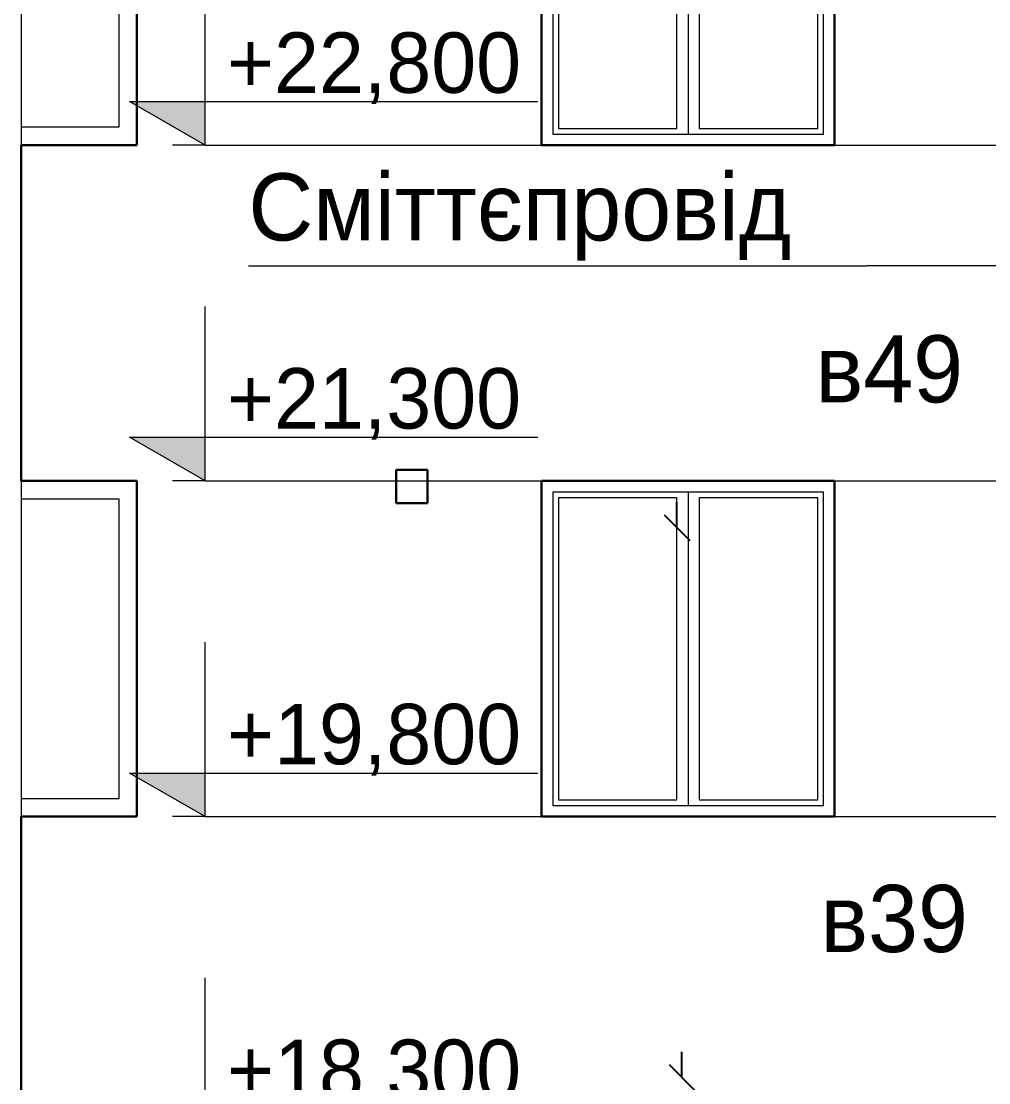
# Model space of a CAD drawing. Extents: x -464571 to -430223, y -12741 to 36790.
# Drawn here: x -464495 to -460170, y 18611 to 23354 of the extents above; entities that cross this region are included whole.
import ezdxf
from ezdxf.enums import TextEntityAlignment as Align

# ---------------------------------------------------------------- set-up
doc = ezdxf.new("R2010")
doc.units = 0
doc.header["$MEASUREMENT"] = 0
doc.linetypes.add('Крупный пунктир', pattern=[14062.5, 0, -14062.5])
for name, color, linetype, lineweight in [('01 Виноски_Ном_пера__19', 255, 'Continuous', 0), ('Интерьер- Перегородка_Ном_пера__41', 7, 'Continuous', 30), ('Кладочні розміри_Ном_пера__1', 7, 'Continuous', 13), ('Кладочні розміри_Ном_пера__120', 7, 'Continuous', 13), ('Кладочні розміри_Ном_пера__21', 7, 'Continuous', 20), ('Окна ArchiCAD_Ном_пера__1', 7, 'Continuous', 13), ('Окна ArchiCAD_Ном_пера__120', 7, 'Continuous', 13), ('Окна ArchiCAD_Ном_пера__41', 7, 'Continuous', 30)]:
    doc.layers.add(name, color=color, linetype=linetype, lineweight=lineweight)
doc.layers.add('01 Виноски_Ном_пера__3', color=7, linetype='Continuous', lineweight=18, true_color=0xdd5800)
doc.layers.add('0_Ном_пера__98', color=7, linetype='Continuous', lineweight=13, true_color=0x001f3e)
for name, color, linetype in [('Интерьер- Перегородка', 7, 'Continuous'), ('Кладочні розміри', 7, 'Continuous'), ('Окна ArchiCAD', 7, 'Continuous')]:
    doc.layers.add(name, color=color, linetype=linetype)
doc.styles.add('СГЕНЕРИР_СТИЛЬ_1', font='GOTHIC.TTF')
doc.styles.add('СГЕНЕРИР_СТИЛЬ_2', font='GOTHIC.TTF')
doc.dimstyles.new('СГЕНЕРИР_СТИЛЬ__1', dxfattribs={"dimtxt": 0.18, "dimasz": 114, "dimexe": 0.18, "dimexo": 0.0625, "dimgap": 0.09, "dimtad": 0, "dimtih": 1, "dimtoh": 1, "dimdec": 4, "dimzin": 0, "dimdsep": 46, "dimcen": 0.09, "dimadec": 0, "dimazin": 0, "dimtfac": 1, "dimtdec": 4, "dimtmove": 0, "dimatfit": 3, "dimldrblk": 'ARROWHEAD_6', "dimfxl": 0, "dimtolj": 1, "dimtzin": 0, "dimarcsym": 0})

# ---------------------------------------------------------------- blocks, each defined once
blk = doc.blocks.new('Элемент разреза_25', base_point=(-133390.9, 0))
at = {"layer": 'Окна ArchiCAD_Ном_пера__1', "linetype": 'Continuous'}
for p, q in [((-464495.4, 21300), (-464495.4, 21220)), ((-464495.4, 21220), (-464495.4, 19880)), ((-464495.4, 21220), (-464058.4, 21220)), ((-464058.4, 21220), (-464058.4, 19880)), ((-464058.4, 19880), (-464495.4, 19880)), ((-464495.4, 19880), (-464495.4, 19800))]:
    blk.add_line(p, q, dxfattribs=at)
at = {"layer": 'Окна ArchiCAD_Ном_пера__41', "linetype": 'Continuous'}
for p, q in [((-463978.4, 21300), (-464495.4, 21300)), ((-463978.4, 19800), (-463978.4, 21300)), ((-464495.4, 19800), (-463978.4, 19800))]:
    blk.add_line(p, q, dxfattribs=at)
blk = doc.blocks.new('Элемент разреза_21', base_point=(-133390.9, 0))
at = {"layer": 'Окна ArchiCAD_Ном_пера__1', "linetype": 'Continuous'}
for p, q in [((-464495.4, 24300), (-464495.4, 24220)), ((-464495.4, 24220), (-464495.4, 22880)), ((-464495.4, 24220), (-464058.4, 24220)), ((-464058.4, 24220), (-464058.4, 22880)), ((-464058.4, 22880), (-464495.4, 22880)), ((-464495.4, 22880), (-464495.4, 22800))]:
    blk.add_line(p, q, dxfattribs=at)
at = {"layer": 'Окна ArchiCAD_Ном_пера__41', "linetype": 'Continuous'}
for p, q in [((-463978.4, 24300), (-464495.4, 24300)), ((-463978.4, 22800), (-463978.4, 24300)), ((-464495.4, 22800), (-463978.4, 22800))]:
    blk.add_line(p, q, dxfattribs=at)
blk = doc.blocks.new('Элемент разреза_39', base_point=(-133390.9, 0))
at = {"layer": 'Окна ArchiCAD_Ном_пера__1', "linetype": 'Continuous'}
for p, q in [((-462118.9, 21250), (-462118.9, 19850)), ((-460908.9, 21250), (-462118.9, 21250)), ((-460908.9, 19850), (-460908.9, 21250)), ((-462118.9, 19850), (-460908.9, 19850))]:
    blk.add_line(p, q, dxfattribs=at)
at = {"layer": 'Окна ArchiCAD_Ном_пера__120', "linetype": 'Continuous'}
for p, q in [((-461513.9, 21250), (-461513.9, 21225)), ((-462093.9, 21225), (-462093.9, 19875)), ((-461563.9, 21225), (-462093.9, 21225)), ((-461563.9, 19875), (-461563.9, 21225)), ((-461513.9, 21225), (-461513.9, 19875)), ((-461463.9, 21225), (-461463.9, 19875)), ((-460933.9, 21225), (-461463.9, 21225)), ((-460933.9, 19875), (-460933.9, 21225)), ((-462093.9, 19875), (-461563.9, 19875)), ((-461513.9, 19875), (-461513.9, 19850)), ((-461463.9, 19875), (-460933.9, 19875))]:
    blk.add_line(p, q, dxfattribs=at)
at = {"layer": 'Окна ArchiCAD_Ном_пера__41', "linetype": 'Continuous'}
for p, q in [((-462168.9, 21300), (-462168.9, 19800)), ((-460858.9, 21300), (-462168.9, 21300)), ((-460858.9, 19800), (-460858.9, 21300)), ((-462168.9, 19800), (-460858.9, 19800))]:
    blk.add_line(p, q, dxfattribs=at)
blk = doc.blocks.new('Элемент разреза_34', base_point=(-133390.9, 0))
at = {"layer": 'Окна ArchiCAD_Ном_пера__1', "linetype": 'Continuous'}
for p, q in [((-462118.9, 24250), (-462118.9, 22850)), ((-460908.9, 24250), (-462118.9, 24250)), ((-460908.9, 22850), (-460908.9, 24250)), ((-462118.9, 22850), (-460908.9, 22850))]:
    blk.add_line(p, q, dxfattribs=at)
at = {"layer": 'Окна ArchiCAD_Ном_пера__120', "linetype": 'Continuous'}
for p, q in [((-461513.9, 24250), (-461513.9, 24225)), ((-461563.9, 24225), (-462093.9, 24225)), ((-462093.9, 24225), (-462093.9, 22875)), ((-461563.9, 22875), (-461563.9, 24225)), ((-461513.9, 24225), (-461513.9, 22875)), ((-460933.9, 24225), (-461463.9, 24225)), ((-461463.9, 24225), (-461463.9, 22875)), ((-460933.9, 22875), (-460933.9, 24225)), ((-462093.9, 22875), (-461563.9, 22875)), ((-461513.9, 22875), (-461513.9, 22850)), ((-461463.9, 22875), (-460933.9, 22875))]:
    blk.add_line(p, q, dxfattribs=at)
at = {"layer": 'Окна ArchiCAD_Ном_пера__41', "linetype": 'Continuous'}
for p, q in [((-462168.9, 24300), (-462168.9, 22800)), ((-460858.9, 24300), (-462168.9, 24300)), ((-460858.9, 22800), (-460858.9, 24300)), ((-462168.9, 22800), (-460858.9, 22800))]:
    blk.add_line(p, q, dxfattribs=at)
blk = doc.blocks.new('Элемент разреза_51', base_point=(-133390.9, 0))
at = {"layer": 'Окна ArchiCAD_Ном_пера__41', "linetype": 'Continuous'}
for p, q in [((-462818.9, 21350), (-462818.9, 21200)), ((-462678.9, 21350), (-462818.9, 21350)), ((-462678.9, 21200), (-462678.9, 21350)), ((-462818.9, 21200), (-462678.9, 21200))]:
    blk.add_line(p, q, dxfattribs=at)
blk = doc.blocks.new('Элемент разреза_52', base_point=(-133390.9, 0))
at = {"layer": 'Интерьер- Перегородка_Ном_пера__41', "linetype": 'Continuous'}
for p, q in [((-464495.4, 21900), (-464495.4, 21300)), ((-464495.4, 19800), (-464495.4, 18900))]:
    blk.add_line(p, q, dxfattribs=at)
blk = doc.blocks.new('Элемент разреза_50', base_point=(-133390.9, 0))
at = {"layer": 'Интерьер- Перегородка_Ном_пера__41', "linetype": 'Continuous'}
for p, q in [((-464495.4, 24900), (-464495.4, 24300)), ((-464495.4, 22800), (-464495.4, 21900))]:
    blk.add_line(p, q, dxfattribs=at)
blk = doc.blocks.new('ARROWHEAD_6')
at = {"linetype": 'Continuous'}
for p, q in [((-0.5, -0.5), (0.5, 0.5)), ((0, 0), (-1, 0))]:
    blk.add_line(p, q, dxfattribs=at)
blk = doc.blocks.new('Элемент разреза_79', base_point=(-133390.9, 0))
at = {"layer": 'Интерьер- Перегородка_Ном_пера__41', "linetype": 'Continuous'}
for p, q in [((-464495.4, 18900), (-464495.4, 18300)), ((-464495.4, 16800), (-464495.4, 15900))]:
    blk.add_line(p, q, dxfattribs=at)
blk = doc.blocks.new('Линейный размер_5', base_point=(-463673.3, -20))
at = {"layer": '0_Ном_пера__98', "linetype": 'Continuous'}
for points in [[(-463673.3, 22800), (-464010.7, 22995), (-463673.3, 22995)], [(-463673.3, 21300), (-464010.7, 21495), (-463673.3, 21495)], [(-463673.3, 19800), (-464010.7, 19995), (-463673.3, 19995)]]:
    blk.add_hatch(color=256, dxfattribs=at).paths.add_polyline_path(points, flags=0)
for p, q in [((-463673.3, 22800), (-463673.3, 23580)), ((-463673.3, 22800), (-464010.7, 22995)), ((-464010.7, 22995), (-463673.3, 22995)), ((-463673.3, 22995), (-462185.8, 22995)), ((-463673.3, 22800), (-463819.6, 22800)), ((-463673.3, 22800), (-460078.9, 22800)), ((-463673.3, 21300), (-463673.3, 22080)), ((-463673.3, 21300), (-464010.7, 21495)), ((-464010.7, 21495), (-463673.3, 21495)), ((-463673.3, 21495), (-462185.8, 21495)), ((-463673.3, 21300), (-463819.6, 21300)), ((-463673.3, 21300), (-460078.9, 21300)), ((-463673.3, 19800), (-463673.3, 20580)), ((-463673.3, 19800), (-464010.7, 19995)), ((-464010.7, 19995), (-463673.3, 19995)), ((-463673.3, 19995), (-462185.8, 19995)), ((-463673.3, 19800), (-463819.6, 19800)), ((-463673.3, 19800), (-460078.9, 19800)), ((-463673.3, 18300), (-463673.3, 19080))]:
    blk.add_line(p, q, dxfattribs=at)
at = {"layer": '0_Ном_пера__98', "char_height": 270, "attachment_point": 1, "style": 'СГЕНЕРИР_СТИЛЬ_2'}
for s, insert in [('{+22,800}', (-463575.8, 23304)), ('{+21,300}', (-463575.8, 21804)), ('{+19,800}', (-463575.8, 20304)), ('{+18,300}', (-463575.8, 18804))]:
    blk.add_mtext(s, dxfattribs=dict(at, insert=insert))
blk = doc.blocks.new('Выносная надпись_3', base_point=(-459276.2, 22261.8))
at = {"layer": 'Кладочні розміри_Ном_пера__120', "linetype": 'Continuous'}
blk.add_hatch(color=256, dxfattribs=at).paths.add_polyline_path([(-459223.7, 22261.8), (-459227.7, 22281.9), (-459239, 22298.9), (-459256.1, 22310.3), (-459276.2, 22314.3), (-459296.2, 22310.3), (-459313.3, 22298.9), (-459324.7, 22281.9), (-459328.7, 22261.8), (-459324.7, 22241.7), (-459313.3, 22224.6), (-459296.2, 22213.3), (-459276.2, 22209.3), (-459256.1, 22213.3), (-459239, 22224.6), (-459227.7, 22241.7)], flags=0)
blk.add_circle((-459276.2, 22261.8), 52.5, dxfattribs=at)
at = {"layer": 'Кладочні розміри_Ном_пера__21', "linetype": 'Continuous'}
for p, q in [((-463479.7, 22261.8), (-460715.4, 22261.8)), ((-460513.9, 22261.8), (-460715.4, 22261.8)), ((-459328.7, 22261.8), (-460513.9, 22261.8))]:
    blk.add_line(p, q, dxfattribs=at)
at = {"layer": 'Кладочні розміри_Ном_пера__1', "style": 'СГЕНЕРИР_СТИЛЬ_2'}
blk.add_attdef('txt1', text='', height=300, dxfattribs=at).set_placement((-463479.7, 22284.4), align=Align.BOTTOM_LEFT)
blk = doc.blocks.new('Элемент разреза_300', base_point=(-133390.9, 0))
at = {"layer": '01 Виноски_Ном_пера__3', "linetype": 'Continuous', "insert": (-460922.3, 19342.9), "char_height": 300, "width": 705.884, "attachment_point": 4, "style": 'СГЕНЕРИР_СТИЛЬ_1'}
blk.add_mtext('{в39}', dxfattribs=at)
at = {"layer": '01 Виноски_Ном_пера__19', "linetype": 'Крупный пунктир', "annotation_type": 0, "has_hookline": 1, "hookline_direction": 0, "text_width": 668.5}
blk.add_leader([(-461542.3, 18635.7), (-461542.3, 19342.9), (-460922.4, 19342.9)], dimstyle='СГЕНЕРИР_СТИЛЬ__1', dxfattribs=at)
blk = doc.blocks.new('Элемент разреза_303', base_point=(-133390.9, 0))
at = {"layer": '01 Виноски_Ном_пера__3', "linetype": 'Continuous', "insert": (-460943.9, 21798.7), "char_height": 300, "width": 705.884, "attachment_point": 4, "style": 'СГЕНЕРИР_СТИЛЬ_1'}
blk.add_mtext('{в49}', dxfattribs=at)
at = {"layer": '01 Виноски_Ном_пера__19', "linetype": 'Крупный пунктир', "annotation_type": 0, "has_hookline": 1, "hookline_direction": 0, "text_width": 668.5}
blk.add_leader([(-461563.9, 21091.6), (-461563.9, 21798.7), (-460944, 21798.7)], dimstyle='СГЕНЕРИР_СТИЛЬ__1', dxfattribs=at)

msp = doc.modelspace()

# ---------------------------------------------------------------- block references
at = {"linetype": 'Continuous'}
msp.add_blockref('Линейный размер_5', (-463673.3, -20), dxfattribs=at)
at = {"layer": 'Интерьер- Перегородка'}
for name in ['Элемент разреза_50', 'Элемент разреза_52', 'Элемент разреза_79']:
    msp.add_blockref(name, (-133390.9, 0), dxfattribs=at)
at = {"layer": 'Кладочні розміри', "linetype": 'Continuous'}
ref = msp.add_blockref('Выносная надпись_3', (-459276.2, 22261.8), dxfattribs=at)
ref.add_attrib('txt1', 'Сміттєпровід', dxfattribs={"layer": 'Кладочні розміри_Ном_пера__1', "color": 7, "linetype": 'Continuous', "height": 300, "style": 'СГЕНЕРИР_СТИЛЬ_2'}).set_placement((-463479.7, 22284.4), align=Align.BOTTOM_LEFT)
at = {"layer": 'Окна ArchiCAD'}
for name in ['Элемент разреза_303', 'Элемент разреза_21', 'Элемент разреза_34', 'Элемент разреза_51', 'Элемент разреза_25', 'Элемент разреза_39', 'Элемент разреза_300']:
    msp.add_blockref(name, (-133390.9, 0), dxfattribs=at)

doc.saveas('drawing.dxf')
